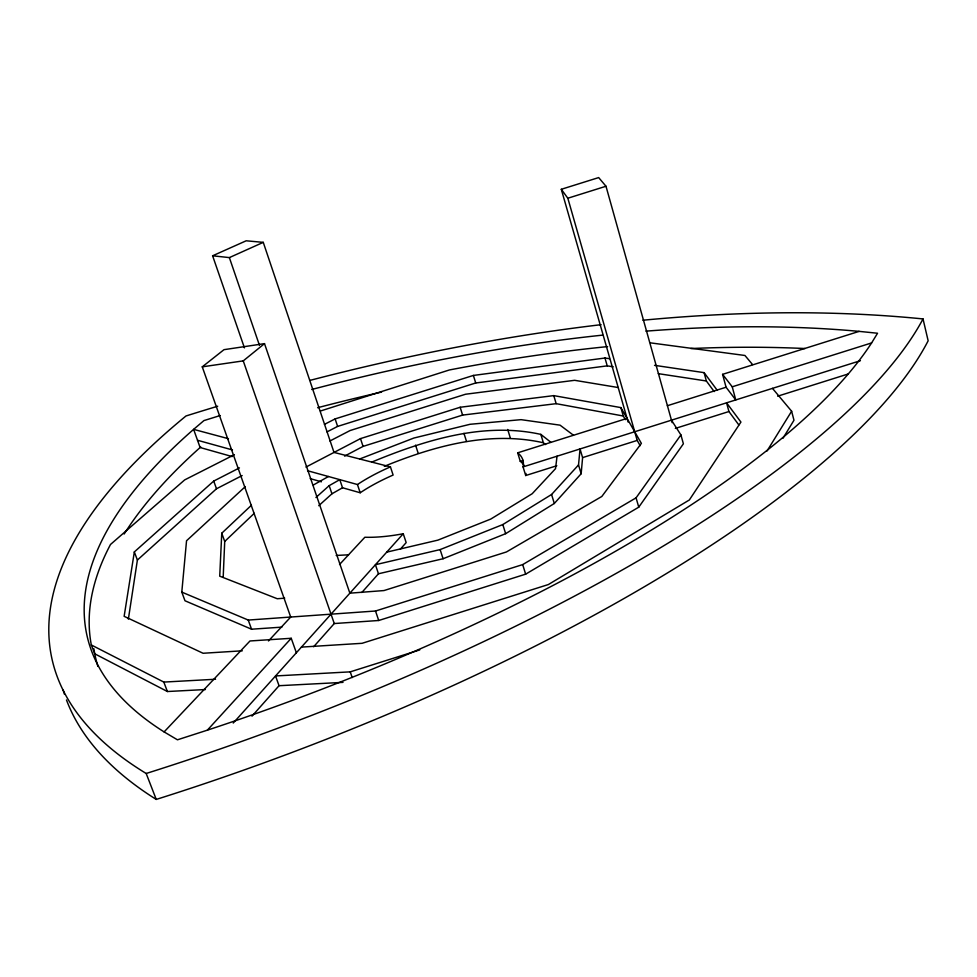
<?xml version="1.0" encoding="UTF-8"?>
<svg xmlns="http://www.w3.org/2000/svg" width="977" height="977" viewBox="0 0 977 977"><rect width="100%" height="100%" fill="white"/><g stroke="black" fill="none" stroke-linecap="round" stroke-linejoin="round"><path stroke-width="1.47" d="M223.183 577.334L224.722 541.453L221.755 533.222L251.431 505.243M221.755 533.222L219.727 576.174L277.273 598.742L284.722 598.168M581.156 473.747L582.597 457.615L580.033 448.956L578.531 464.942L581.156 473.747L554.301 503.485L505.659 533.674L443.094 558.734L378.465 573.78L361.832 592.502M281.852 627.136L251.553 629.212L184.995 600.77L181.795 592.111L186.546 540.757L245.325 486.583M557.049 456.198L555.534 468.642L532.209 493.715L490.772 519.068L437.904 540.134L386.721 552.139M128.366 619.125L137.391 560.053L134.338 551.932L213.731 481.063L239.45 467.898M134.338 551.932L124.14 616.328L203.069 653.259L242.284 650.804M782.931 438.331L793.971 420.244L791.626 411.219L772.477 388.37M767.043 450.971L791.626 411.219M220.167 415.543L203.924 420.586L193.617 429.367A923.216 327.576 -12.4 0 0 164.112 731.907L177.46 739.809L207.368 730.161A740.932 221.071 -19.8 0 0 871.606 342.927L877.554 333.242L859.149 331.374A1222.728 570.104 -24.5 0 0 645.907 331.154M313.666 646.737L334.268 623.546L378.722 620.493L525.65 574.158L638.763 507.161L683.387 443.79L680.908 434.924L671.468 420.171M181.795 592.111L248.243 620.065L375.51 611.004L522.683 564.596L636.064 497.843L680.908 434.924M251.981 716.165L279.043 685.707L343.012 682.373M400.362 549.135L406.176 542.601L403.245 533.735A101.425 35.49 -18.1 0 1 364.848 537.252L339.556 564.486M233.247 723.053L403.245 533.735M378.465 573.78L375.424 564.718L440.126 549.599L502.801 524.564L551.578 494.484L578.531 464.942M207.368 730.161L291.231 638.286L296.361 652.758M268.467 640.961L290.706 617.037L202.263 366.839L224.002 349.668L264.498 343.635L349.864 593.173L383.998 590.56L506.416 551.968L601.808 496.487L641.376 443.387L620.871 407.604L553.776 395.624L460.155 407.262L360.489 438.612L305.948 467.079M164.112 731.907L249.99 640.973L291.231 638.286M224.722 541.453L254.289 513.304M318.746 505.707L331.936 493.8L342.524 487.767L360.208 492.762A101.278 35.868 -18.1 0 1 393.12 475.054L390.434 466.872L334.012 452.424L263.265 242.357L246.18 240.794L212.607 255.791L244.433 347.861M137.391 560.053L216.491 488.769L242.162 475.555M315.937 497.501L329.176 485.654L339.788 479.646L342.524 487.767M200.749 446.953L200.114 447.515A919.406 336.149 -12.2 0 0 124.164 534.016M202.263 366.839L243.249 360.879L264.498 343.635M313.336 485.019L328.467 476.507M344.576 456.112L363.065 446.404L462.609 415.091L556.169 403.672L623.289 416.007L625.365 419.646M329.933 440.981L350.096 430.539L465.577 394.232L574.635 380.309L618.282 387.539M326.99 431.895L337.627 426.412L475.726 382.996L607.23 365.862L613.238 366.778M324.449 424.372L335.123 418.913L473.381 375.437L604.971 358.022L609.477 358.681M234.382 454.684L184.677 479.902L110.499 544.482A920.932 332.742 -12.3 0 0 91.325 644.967L94.769 653.821L167.397 691.521L205.414 689.542M320.48 410.999L449.383 369.965A1218.575 577.908 -24.7 0 1 607.596 346.603M212.607 255.791L229.363 257.598L263.265 242.357M371.773 462.097C424.653 440.248 483.395 421.673 540.843 434.386L550.967 442.349M384.315 466.322C434.093 445.964 489.672 430.601 543.371 442.764L545.63 444.559M359.67 458.995L413.882 438.038L470.059 424.287L521.059 419.658L560.065 425.166L573.499 435.266M722.589 374.35L732.237 386.807L735.754 399.935L726.07 387.234L722.589 374.35L859.149 331.374M524.331 465.907A101.278 35.868 -18.1 0 0 520.277 461.315L517.676 452.827L627.063 418.4M667.34 405.724L726.07 387.234M732.237 386.807L871.606 342.927M520.277 461.315L523.171 460.399M517.676 452.827A101.425 35.49 -18.1 0 1 523.061 466.896L860.419 360.684M523.061 466.896L525.711 475.53L556.817 465.736M582.597 457.615L637.199 440.419L640.179 445.659M675.351 428.414L728.927 411.537L738.832 424.934M777.655 396.198L848.183 373.983M279.043 685.707L275.538 675.95L350.23 671.858L419.756 649.925M628.113 422.052L561.299 189.294L598.669 177.582L605.996 186.253L672.164 422.65M561.299 189.294L567.832 198.233L605.996 186.253M301.441 647.104L362.088 643.306L548.366 584.551L689.347 499.968L740.932 422.076L726.57 402.817L728.927 411.537M91.325 644.967L163.818 682.08L215.563 679.247M336.198 555.461L348.533 554.814M650.474 342.866L744.938 355.481L752.546 364.555M654.529 365.337L704.087 372.64L717.069 390.067M658.29 373.654L706.359 380.981L714.175 391.569M228.459 438.71L193.617 429.367L200.114 447.515L232.196 456.577M197.525 440.273L232.477 449.945M307.523 470.719L357.448 484.531A101.425 35.49 -18.1 0 1 390.434 466.872M310.234 478.645L321.409 481.795M217.7 406.224A1459.015 715.262 -26.4 0 0 186.009 415.97A1043.204 371.919 -11.6 0 0 146.184 773.479L156.247 799.418A808.809 246.802 -20 0 0 928.15 340.778L923.021 318.929A1459.015 715.262 -26.4 0 0 642.89 320.224M163.818 682.08L167.397 691.521M248.243 620.065L251.553 629.212M213.731 481.063L216.491 488.769M243.249 360.879L334.268 623.546M350.23 671.858L352.196 677.549M229.363 257.598L259.479 345.394M329.176 485.654L331.936 493.8M375.51 611.004L378.722 620.493M357.448 484.531L360.208 492.762M335.123 418.913L337.627 426.412M360.489 438.612L363.065 446.404M440.126 549.599L443.094 558.734M415.555 445.133L418.156 453.181M460.155 407.262L462.609 415.091M463.953 433.324L466.505 441.433M522.683 564.596L525.65 574.158M502.801 524.564L505.659 533.674M473.381 375.437L475.726 382.996M507.71 429.477L510.226 437.684M551.578 494.484L554.301 503.485M540.843 434.386L543.371 442.764M553.776 395.624L556.169 403.672M604.971 358.022L607.23 365.862M636.064 497.843L638.763 507.161M567.832 198.233L637.199 440.419M620.871 407.604L623.289 416.007M704.087 372.64L706.359 380.981M156.247 799.418A1038.722 381.518 -11.4 0 1 66.473 699.947M64.506 694.354A1038.722 381.518 -11.4 0 1 63.2 690.165M97.895 666.375A919.406 336.149 -12.2 0 1 93.902 648.789M923.021 318.929A811.508 240.086 -19.9 0 1 146.184 773.479M309.807 380.419A1459.015 715.262 -26.4 0 1 601.111 324.682M525.992 473.442A101.278 35.868 -18.1 0 1 525.711 475.53M317.635 407.714A1215.84 583.037 -24.8 0 1 381.555 392.082M690.849 348.545A1215.84 583.037 -24.8 0 1 805.048 348.533M311.724 389.493A1222.728 570.104 -24.5 0 1 602.65 335.123"/></g></svg>
